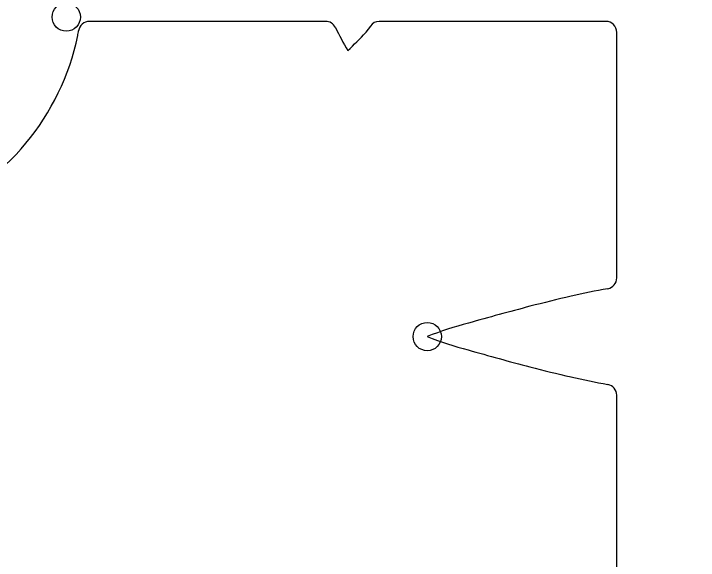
# Model space of a CAD drawing. Header units: millimetres. Extents: x -54 to 54, y -54 to 54.
# Drawn here: x -14.86 to 0.78, y -35.8 to -23.31 of the extents above; entities that cross this region are included whole.
import ezdxf

# ---------------------------------------------------------------- set-up
doc = ezdxf.new("R2010")
doc.units = ezdxf.units.MM
for name, color, linetype in [('CUT_INNER', 6, 'Continuous'), ('CUT_OUTER', 1, 'Continuous'), ('ENGRAVE', 7, 'Continuous')]:
    doc.layers.add(name, color=color, linetype=linetype)

msp = doc.modelspace()

# ---------------------------------------------------------------- linework, layer by layer
at = {"layer": 'CUT_INNER'}
for points in [[(-7.7349, -23.49), (-13.133, -23.49)], [(-7.5094, -23.6324), (-7.5114, -23.6279)], [(-6.7121, -23.5954), (-6.8144, -23.7396), (-6.8176, -23.7437)], [(-1.33, -23.49), (-6.5082, -23.49)], [(-1.08, -29.3517), (-1.08, -23.74)], [(-1.08, -45.4422), (-1.08, -32.0319)]]:
    msp.add_lwpolyline(points, dxfattribs=at)
for centre, radius, start, end in [((-13.133, -23.74), 0.25, 90, 171.5625), ((-7.7349, -23.74), 0.25, 26.63373, 90), ((-6.5082, -23.74), 0.25, 90, 144.65075), ((-1.33, -23.74), 0.25, 0, 90), ((-14.5688, -23.5422), 1.1994, 346.86146, 352.27898), ((0.5153, -19.6937), 8.9392, 206.14284, 209.95249), ((-11.8978, -19.0846), 6.8932, 312.62176, 317.4757), ((-18.9, -22.68), 5.6151, 292.09021, 348.34021), ((-1.33, -29.3517), 0.25, 280.83308, 360), ((1.8947, -47.206), 17.8932, 100.22969, 102.97712), ((4.9768, -60.7907), 31.8231, 102.89199, 104.63383), ((12.5823, -89.9667), 61.974, 104.622548, 105.972822), ((-2.3949, -38.3389), 8.2203, 104.63477, 111.52314), ((-2.3979, -23.0531), 8.2114, 248.47499, 255.36158), ((13.5462, 32.1061), 65.6264, 254.063381, 255.338426), ((4.9852, -0.5588), 31.8582, 255.36443, 257.10251), ((1.8973, -14.164), 17.9071, 257.01674, 259.76984), ((-1.33, -32.0319), 0.25, 0, 79.16692)]:
    msp.add_arc(centre, radius, start, end, dxfattribs=at)
at = {"layer": 'CUT_OUTER'}
msp.add_circle((0, 0), 54, dxfattribs=at)
at = {"layer": 'ENGRAVE'}
for centre in [(-13.6626, -23.3906), (-5.4116, -30.6918)]:
    msp.add_circle(centre, 0.324, dxfattribs=at)

doc.saveas('drawing.dxf')
